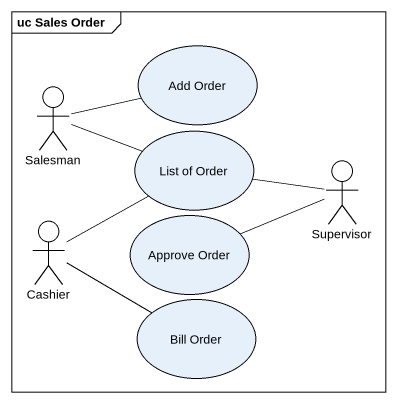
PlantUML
@startuml
mainframe uc Sales Order
usecase "Add Order" as Add_Order
actor Salesman
usecase "List of Order" as List_of_Order
actor Supervisor
usecase "Approve Order" as Approve_Order
actor Cashier
usecase "Bill Order" as Bill_Order
Salesman -right- Add_Order
Salesman -right- List_of_Order
Supervisor -left- List_of_Order
Supervisor -left- Approve_Order
Cashier -up- List_of_Order
Cashier -right- Bill_Order
@enduml
